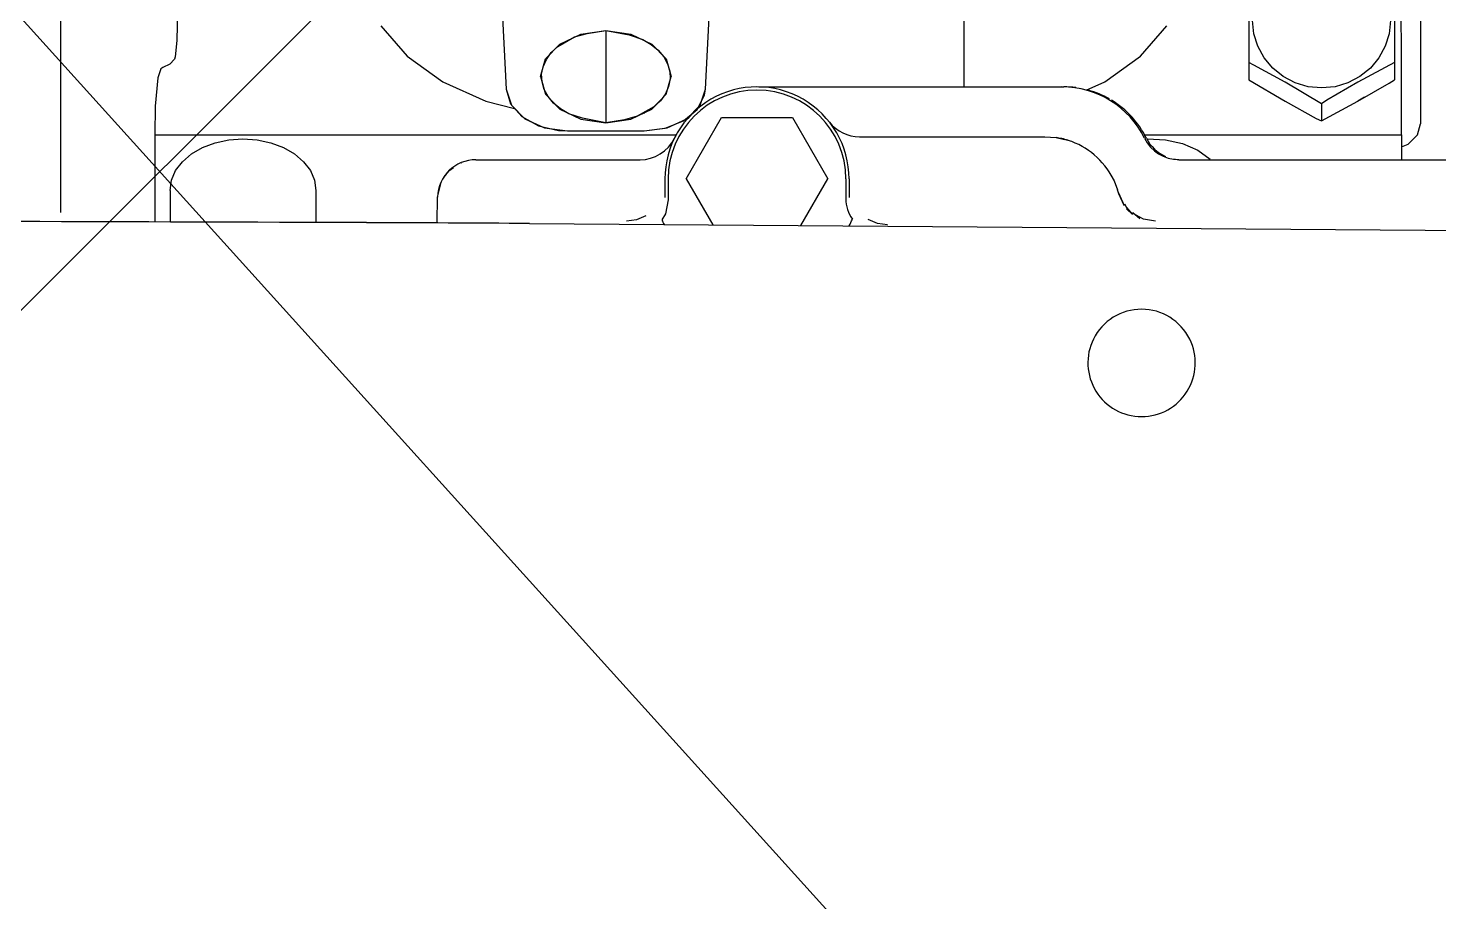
# Model space of a CAD drawing. Header units: millimetres. Extents: x 1084702 to 1166801, y 36632 to 124519.
# Drawn here: x 1102438.3 to 1102622.1, y 50323.2 to 50437.1 of the extents above; entities that cross this region are included whole.
import ezdxf

# ---------------------------------------------------------------- set-up
doc = ezdxf.new("R2010")
doc.units = ezdxf.units.MM
doc.header["$LTSCALE"] = 250
doc.layers.get('0').update_dxf_attribs({"color": 255})
doc.layers.add('%posline', color=240, linetype='Continuous')
doc.layers.add('%symbol', color=1, linetype='Continuous')
doc.styles.add('ROMANS', font='ROMANS.shx', dxfattribs={"height": 100})
doc.dimstyles.new('dott', dxfattribs={"dimscale": 100, "dimtxt": 150, "dimasz": 0.01, "dimexe": 0.5, "dimexo": 1, "dimgap": 1, "dimtad": 1, "dimdsep": 46, "dimtxsty": 'ROMANS', "dimcen": 1.5, "dimclrd": 1, "dimclre": 1, "dimclrt": 2, "dimazin": 2, "dimtfac": 1, "dimtmove": 2, "dimatfit": 3, "dimldrblk": 'DOT', "dimfxl": 1, "dimtvp": 100, "dimtolj": 1, "dimarcsym": 0})

# ---------------------------------------------------------------- blocks, each defined once
blk = doc.blocks.new('_Dot')
at = {"color": 0, "linetype": 'ByBlock', "lineweight": -2}
blk.add_line((-0.5, 0), (-1, 0), dxfattribs=at)
at = {"color": 0, "linetype": 'ByBlock', "const_width": 0.5}
blk.add_lwpolyline([(-0.25, 0, 1), (0.25, 0, 1)], format="xyb", close=True, dxfattribs=at)
blk = doc.blocks.new('GENERATOR-BORDE')
for p, q in [((-2401.39, 364.6), (-2401.39, 283.14)), ((-2224.11, 320.39), (-2224.11, 294.68)), ((-2344.22, 317.83), (-2343.31, 299.24)), ((-2317.31, 299.24), (-2316.39, 317.83)), ((-2317.31, 299.24), (-2316.39, 317.83)), ((-2283.66, 317.56), (-2283.66, 299.52)), ((-2283.66, 317.56), (-2283.66, 299.52)), ((-2359.65, 307.49), (-2356.19, 303.51)), ((-2260.63, 303.51), (-2257.17, 307.49)), ((-2246.52, 308.18), (-2246.52, 302.68)), ((-2227.52, 308.18), (-2227.52, 302.68)), ((-2336.32, 305.11), (-2333.56, 306.41)), ((-2333.56, 306.41), (-2330.31, 306.87)), ((-2330.31, 306.87), (-2327.06, 306.41)), ((-2330.31, 306.87), (-2330.31, 294.85)), ((-2330.31, 306.87), (-2330.31, 294.85)), ((-2327.06, 306.41), (-2324.3, 305.11)), ((-2356.19, 303.51), (-2351.55, 300.17)), ((-2338.16, 303.16), (-2336.32, 305.11)), ((-2324.3, 305.11), (-2322.46, 303.16)), ((-2265.27, 300.17), (-2260.63, 303.51)), ((-2338.81, 300.86), (-2338.16, 303.16)), ((-2322.46, 303.16), (-2321.81, 300.86)), ((-2246.52, 302.68), (-2246.52, 300.45)), ((-2227.52, 302.68), (-2227.52, 300.45)), ((-2351.55, 300.17), (-2345.97, 297.66)), ((-2338.81, 300.86), (-2338.16, 298.56)), ((-2322.46, 298.56), (-2321.81, 300.86)), ((-2267.7, 299.08), (-2265.27, 300.17)), ((-2343.31, 299.24), (-2342.73, 297.33)), ((-2343.31, 299.24), (-2342.62, 297.14)), ((-2338.16, 298.56), (-2336.32, 296.61)), ((-2324.3, 296.61), (-2322.46, 298.56)), ((-2318.39, 296.59), (-2317.44, 298.43)), ((-2318, 297.14), (-2317.31, 299.24)), ((-2317.44, 298.43), (-2317.31, 299.24)), ((-2310.35, 299.52), (-2270.86, 299.52)), ((-2270.86, 299.52), (-2270.61, 299.52)), ((-2345.97, 297.66), (-2342.2, 296.72)), ((-2342.73, 297.33), (-2341.27, 295.67)), ((-2342.62, 297.14), (-2340.87, 295.37)), ((-2336.32, 296.61), (-2333.56, 295.3)), ((-2335.31, 296.13), (-2335.31, 296.1)), ((-2335.31, 296.13), (-2335.31, 296.1)), ((-2327.06, 295.3), (-2324.3, 296.61)), ((-2325.31, 296.13), (-2325.31, 296.04)), ((-2325.31, 296.13), (-2325.31, 296.04)), ((-2320.18, 295.1), (-2318.39, 296.59)), ((-2319.75, 295.37), (-2318, 297.14)), ((-2237.02, 297.32), (-2237.02, 295.09)), ((-2341.27, 295.67), (-2339.1, 294.46)), ((-2340.87, 295.37), (-2338.31, 294.2)), ((-2339.1, 294.46), (-2336.47, 293.85)), ((-2338.31, 294.2), (-2335.31, 293.79)), ((-2333.56, 295.3), (-2330.31, 294.85)), ((-2330.31, 294.85), (-2327.06, 295.3)), ((-2325.31, 293.79), (-2322.31, 294.2)), ((-2322.57, 294.13), (-2320.18, 295.1)), ((-2322.31, 294.2), (-2319.75, 295.37)), ((-2319.85, 287.52), (-2315.23, 295.52)), ((-2319.55, 295.57), (-2319.44, 295.57)), ((-2315.23, 295.52), (-2305.99, 295.52)), ((-2305.99, 295.52), (-2301.37, 287.52)), ((-2224.53, 293.25), (-2224.11, 294.68)), ((-2389.11, 293.27), (-2321.1, 293.27)), ((-2389.11, 293.27), (-2389.11, 281.9)), ((-2336.47, 293.85), (-2335.31, 293.79)), ((-2335.31, 293.79), (-2325.31, 293.79)), ((-2335.31, 293.79), (-2325.31, 293.79)), ((-2325.31, 293.79), (-2322.57, 294.13)), ((-2297.24, 293.02), (-2273.11, 293.02)), ((-2273.11, 293.02), (-2271.61, 292.91)), ((-2271.61, 292.91), (-2270.53, 292.66)), ((-2260.12, 293.27), (-2260.11, 293.27)), ((-2260.11, 293.27), (-2226.61, 293.27)), ((-2226.61, 293.27), (-2226.61, 290.02)), ((-2225.73, 292.07), (-2224.53, 293.25)), ((-2226.61, 291.7), (-2225.73, 292.07)), ((-2350.66, 288.66), (-2350.17, 289.01)), ((-2349.18, 289.61), (-2349.13, 289.63)), ((-2349.13, 289.63), (-2349.12, 289.63)), ((-2347.24, 290.02), (-2325.86, 290.02)), ((-2255.61, 290.02), (-2205.86, 290.02)), ((-2352.15, 285.54), (-2351.8, 287.04)), ((-2351.8, 287.04), (-2351.73, 287.15)), ((-2351.42, 287.72), (-2351.27, 287.98)), ((-2322.61, 287.52), (-2322.61, 285.1)), ((-2322.19, 287.52), (-2322.19, 284.77)), ((-2319.85, 287.52), (-2316.38, 281.53)), ((-2304.88, 281.44), (-2301.37, 287.52)), ((-2299.03, 287.52), (-2299.03, 284.93)), ((-2298.61, 287.52), (-2298.61, 285.1)), ((-2264.47, 288.01), (-2264.06, 287.28)), ((-2264.06, 287.28), (-2263.6, 286.11)), ((-2387.11, 286.02), (-2387.11, 281.89)), ((-2368.11, 286.02), (-2368.11, 281.83)), ((-2352.32, 281.77), (-2352.24, 285.16)), ((-2263.47, 285.69), (-2262.77, 284.06)), ((-2262.72, 284.26), (-2262.46, 283.79)), ((-2262.46, 283.79), (-2262.39, 283.66)), ((-2262.46, 283.79), (-2261.65, 282.86)), ((-2340.27, 281.7), (-2167.36, 280.44)), ((-2261.61, 283.14), (-2260.69, 282.34))]:
    blk.add_line(p, q)
for points in [[(-2226.61, 293.27), (-2226.65, 320.02)], [(-2386.11, 311.4), (-2386.22, 305.57), (-2386.44, 303.42), (-2386.55, 303.13), (-2387.14, 302.49), (-2388.05, 302.07), (-2388.3, 301.86), (-2388.69, 300.69), (-2389.04, 297), (-2389.11, 293.27)], [(-2237.02, 299.38), (-2238.78, 299.54), (-2240.46, 300.05), (-2242.02, 300.86), (-2243.38, 301.95), (-2244.5, 303.29), (-2245.34, 304.81), (-2245.85, 306.46), (-2246.02, 308.18)], [(-2228.02, 308.18), (-2228.19, 306.46), (-2228.71, 304.81), (-2229.54, 303.29), (-2230.66, 301.95), (-2232.02, 300.86), (-2233.58, 300.05), (-2235.26, 299.54), (-2237.02, 299.38)], [(-2330.31, 294.85), (-2333.34, 295.43), (-2335.12, 296.01), (-2336.21, 296.65), (-2337.12, 297.4), (-2337.84, 298.26), (-2338.35, 299.19), (-2338.63, 300.17), (-2338.68, 301.16), (-2338.49, 302.15), (-2338.06, 303.1), (-2337.42, 303.99), (-2336.58, 304.79), (-2334.39, 306.03), (-2332.75, 306.49), (-2330.31, 306.87)], [(-2330.31, 306.87), (-2327.28, 306.29), (-2325.49, 305.71), (-2324.41, 305.07), (-2323.5, 304.31), (-2322.77, 303.45), (-2322.27, 302.52), (-2321.98, 301.55), (-2321.94, 300.55), (-2322.13, 299.56), (-2322.55, 298.61), (-2323.2, 297.72), (-2324.04, 296.92), (-2326.23, 295.68), (-2327.87, 295.23), (-2330.31, 294.85)], [(-2241.77, 300.13), (-2245.83, 302.36), (-2246.52, 302.68)], [(-2227.52, 302.68), (-2232.27, 300.13)], [(-2246.52, 300.45), (-2241.77, 297.64)], [(-2237.02, 297.32), (-2241.77, 300.13)], [(-2232.27, 300.13), (-2236.33, 297.77), (-2237.02, 297.32)], [(-2232.27, 297.64), (-2228.21, 300), (-2227.52, 300.45)], [(-2231.43, 298.17), (-2232.27, 297.64)], [(-2241.77, 297.64), (-2237.71, 295.41), (-2237.02, 295.09)], [(-2237.02, 295.09), (-2232.27, 297.64)], [(-2387.11, 286.02), (-2386.93, 287.34), (-2386.39, 288.6), (-2385.51, 289.76), (-2384.33, 290.77), (-2382.89, 291.61), (-2381.24, 292.23), (-2379.46, 292.61), (-2377.61, 292.74), (-2375.76, 292.61), (-2373.97, 292.23), (-2372.33, 291.61), (-2370.89, 290.77), (-2369.71, 289.76), (-2368.83, 288.6), (-2368.29, 287.34), (-2368.11, 286.02)], [(-2259.69, 292.73), (-2257.37, 292.63), (-2255.14, 292.13), (-2253.16, 291.26), (-2251.54, 290.08)], [(-2262.77, 284.06), (-2263.43, 285.55)], [(-2322.19, 284.77), (-2322.55, 282.96), (-2323, 282.16)], [(-2261.65, 282.86), (-2262.44, 283.62)], [(-2325.11, 282.69), (-2326.31, 282.19), (-2327.61, 282.02)], [(-2293.61, 281.55), (-2294.9, 281.72), (-2296.11, 282.22)], [(-2258.65, 282.02), (-2260.25, 282.28), (-2261.68, 283.04)]]:
    blk.add_lwpolyline(points)
for centre, radius, start, end in [((-2310.61, 287.52), 12, 359.9996, 180.0004), ((-2310.61, 287.52), 11.58, 0.0085, 179.9915), ((-2310.61, 287.52), 12, 89.892, 89.9371), ((-2270.86, 287.52), 12, 26.1791, 89.9999), ((-2270.61, 287.52), 12, 82.6042, 90), ((-2270.61, 287.52), 12, 60.3031, 74.5652), ((-2270.61, 287.52), 12, 26.179, 58.8474), ((-2297.24, 298.02), 5, 218.1445, 270), ((-2325.86, 295.02), 5, 270.0026, 333.8196), ((-2325.86, 295.02), 5, 269.9997, 333.8214), ((-2310.61, 287.52), 12, 150.9087, 153.8203), ((-2273.11, 283.02), 10, 77.1196, 81.3964), ((-2273.11, 283.02), 10.01, 72.3038, 77.1051), ((-2273.11, 283.02), 10, 29.9959, 74.9956), ((-2255.61, 295.03), 5, 206.1825, 269.9976), ((-2255.35, 295.02), 5, 206.179, 246.1705), ((-2347.24, 285.02), 5, 90.0007, 178.4481), ((-2255.35, 295.02), 5, 258.8744, 269.9998), ((-2347.24, 285.03), 5, 133.2499, 143.7801), ((-2273.11, 283.02), 10, 14.6325, 18.0005), ((-2294.41, 284.93), 4.62, 180.0577, 215.3317), ((-2553.47, -56750.37), 57032.51, 89.80714, 89.989734), ((-2379.87, -5226.52), 5508.36, 89.5881, 89.80885), ((-2310.61, 287.52), 13.5, 203.4299, 206.1634), ((-2310.61, 287.52), 13.5, 333.0045, 337.0559), ((-2260.48, 263.52), 7, 89.9996, 153.5977), ((-2260.48, 263.52), 7, 26.354, 90.0004), ((-2260.48, 263.52), 7, 153.597, 270), ((-2260.48, 263.52), 7, 270, 26.3546)]:
    blk.add_arc(centre, radius, start, end)
blk = doc.blocks.new('BL_1-deck_B4_2')
blk.add_blockref('GENERATOR-BORDE', (87080.86, 18381.44))

msp = doc.modelspace()

# ---------------------------------------------------------------- hatches: boundary and pattern name
at = {"layer": '%symbol', "true_color": 0x939598}
h = msp.add_hatch(dxfattribs=at)
h.set_pattern_fill('ANSI31', color=252, scale=100)
h.paths.add_polyline_path([(1097892.6, 52632.31), (1097892.6, 43032.31), (1109392.6, 43032.31), (1109392.6, 52632.31)])

# ---------------------------------------------------------------- block references
msp.add_blockref('BL_1-deck_B4_2', (1017763.01, 31748.48))

# ---------------------------------------------------------------- leaders
at = {"layer": '%posline', "linetype": 'ByBlock'}
msp.add_leader([(1105977.01, 46518.41), (1099711.3, 53457.36)], dimstyle='dott', override={"dimasz": 2, "dimgap": 1, "dimtad": 0, "dimclrd": 256}, dxfattribs=at)

doc.saveas('drawing.dxf')
